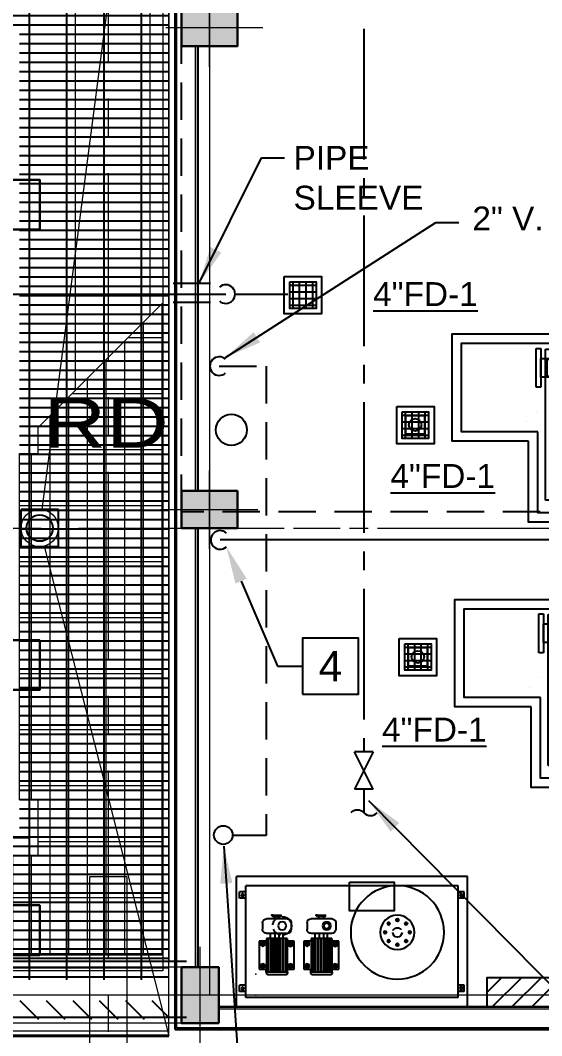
# Model space of a CAD drawing. Header units: inches. Extents: x -26500 to -19489, y -3216 to 2257.
# Drawn here: x -23609.2 to -23441.7, y 204 to 530.4 of the extents above; entities that cross this region are included whole.
import ezdxf
from ezdxf import colors
from ezdxf.entities.mleader import LeaderData, LeaderLine
from ezdxf.enums import TextEntityAlignment as Align
from ezdxf.math import Vec2, Vec3

# ---------------------------------------------------------------- set-up
doc = ezdxf.new("R2010")
doc.units = ezdxf.units.IN
doc.header["$LTSCALE"] = 48
doc.header["$MEASUREMENT"] = 0
for name, pattern in [('A113$0$CENTER', [2, 1.25, -0.25, 0.25, -0.25]), ('A113$0$HIDDEN2', [0.1875, 0.125, -0.0625]), ('DCW2', [1.25, 0.875, -0.125, 0.125, -0.125]), ('M2113$0$DASHED4', [0.1875, 0.125, -0.0625]), ('M2113$0$HIDDEN', [0.375, 0.25, -0.125]), ('M2113$0$HIDDEN4', [0.09375, 0.0625, -0.03125]), ('NB - PH Mezzanine_plan$0$HIDDEN2', [0.1875, 0.125, -0.0625]), ('V2', [0.375, 0.25, -0.125])]:
    doc.linetypes.add(name, pattern=pattern)
for name, color, linetype in [('A113$0$63', 8, 'Continuous'), ('A113$0$A roof pave', 8, 'Continuous'), ('A113$0$A-ANNO-PATT-13-14', 8, 'Continuous'), ('A113$0$A-COLS-COL13X', 8, 'Continuous'), ('A113$0$A-COLS-COLS13-14', 8, 'Continuous'), ('A113$0$A-FLOR-CATWALK', 8, 'Continuous'), ('A113$0$A-FLOR-CURB', 8, 'Continuous'), ('A113$0$A-FLOR-OVHD', 8, 'A113$0$HIDDEN2'), ('A113$0$A-GRID-GRD13-14', 8, 'Continuous'), ('A113$0$A-GRID-GRDP0-15', 8, 'Continuous'), ('A113$0$A-WALL-FULL-EXTR', 8, 'Continuous'), ('A113$0$bc113 - A-ANNO-SYMB', 8, 'Continuous'), ('A113$0$bp113 - A-ROOF-CRTS', 8, 'Continuous'), ('A113$0$bp113 - A-ROOF-RFDR', 8, 'Continuous'), ('A113$0$Level 12', 8, 'Continuous'), ('A113$0$Level 21', 8, 'Continuous'), ('A113$0$Level 32', 8, 'Continuous'), ('A113$0$S-BEAM-BELOW', 8, 'Continuous'), ('M2113$0$HCWS', 8, 'Continuous'), ('M2113$0$M-Cndw-pipe', 8, 'Continuous'), ('M2113$0$M-Cwfs-Pipe-Supp', 8, 'Continuous'), ('M2113$0$M-HVAC-eqpm-cwfs', 8, 'Continuous'), ('M2113$0$M-HVAC-EQPM-HATCH', 8, 'Continuous'), ('M2113$0$M-HVAC-EQPM-PUMP', 8, 'Continuous'), ('M2113$0$M-HVAC-EQPM-VFC', 8, 'Continuous'), ('M2113$0$M-HVAC-HATCH', 8, 'Continuous'), ('M2113$0$M-HVAC-pad', 8, 'Continuous'), ('M2113$0$M-HVAC-Term', 94, 'Continuous'), ('M2113$0$M-HVAC-vfc', 8, 'Continuous'), ('M2113$0$SUMPSWEEPEROUT', 8, 'M2113$0$DASHED4'), ('NB - PH Mezzanine_plan$0$stcbeams', 1, 'NB - PH Mezzanine_plan$0$HIDDEN2'), ('NB - PH Mezzanine_plan$0$STCCOLS1', 1, 'NB - PH Mezzanine_plan$0$HIDDEN2'), ('P-Anno', 6, 'Continuous'), ('P-ANNOBJ', 6, 'Continuous'), ('P-Domw-Cpip', 132, 'DCW2'), ('P-Pipe-Ftng', 134, 'Continuous'), ('P-Pipe-Ftng @ 96', 134, 'Continuous'), ('P-SANR-PIPE', 34, 'Continuous'), ('P-Sanr-Vent', 43, 'V2'), ('P-Strm-Pipe', 13, 'Continuous'), ('P-Text-Drain', 6, 'Continuous'), ('XREF', 7, 'Continuous')]:
    doc.layers.add(name, color=color, linetype=linetype)
doc.styles.add('A113$0$style-Arial', font='arial.ttf')
doc.styles.add('M08', font='arial.ttf', dxfattribs={"height": 7.68})
doc.styles.add('M2113$0$ATTR', font='romans.shx', dxfattribs={"width": 0.8, "height": 0.007013})
doc.styles.add('M2113$0$Standard', font='simplex.shx')
doc.styles.add('MAMEP ANNO', font='arial.ttf', dxfattribs={"height": 0.078125})
doc.styles.get("Standard").update_dxf_attribs({"font": 'simplex.shx'})
doc.dimstyles.new('STANDARD$7', dxfattribs={"dimtxt": 0.18, "dimasz": 0.125, "dimexe": 0.18, "dimexo": 0.06, "dimgap": 0.09, "dimtad": 0, "dimtih": 1, "dimtoh": 1, "dimdec": 4, "dimzin": 0, "dimdsep": 46, "dimtxsty": 'Standard', "dimcen": 0.09, "dimadec": 0, "dimazin": 0, "dimtfac": 1, "dimtdec": 4, "dimtofl": 0, "dimtmove": 0, "dimatfit": 3, "dimfxl": 1, "dimtolj": 1, "dimtzin": 0, "dimarcsym": 0})

# ---------------------------------------------------------------- blocks, each defined once
blk = doc.blocks.new('A113')
at = {"layer": 'A113$0$bc113 - A-ANNO-SYMB', "lineweight": 0, "transparency": 33554687}
h = blk.add_hatch(dxfattribs=at)
h.set_pattern_fill('CROSSHATCH', color=256, style=0, pattern_type=2)
h.set_pattern_definition([(180, (-23431.679, 194.443), (-2e-15, -18), []), (270, (-23431.679, 194.4426), (6, -1e-15), [])])
h.paths.add_polyline_path([(-23563.5, 229.9), (-23774.63, 229.9), (-23732.17, 270.88), (-23615.5, 270.88), (-23615.5, 261.85), (-23603.5, 261.85), (-23603.5, 279.85), (-23609.5, 279.85), (-23609.5, 391.13), (-23603.5, 391.13), (-23603.5, 399.51), (-23563.5, 439.55)])
at = {"layer": 'A113$0$A roof pave', "lineweight": 0, "transparency": 33554687}
for p, q in [((-23591.5, 411.52, -2660.42), (-23591.5, 685.38, -2660.42)), ((-23567.5, 435.55, -2660.42), (-23567.5, 685.38, -2660.42)), ((-23561.5, 513.94, -2660.42), (-23606.25, 513.94, -2660.42)), ((-23561.5, 489.94, -2660.42), (-23606.25, 489.94, -2660.42)), ((-23561.5, 465.94, -2660.42), (-23606.25, 465.94, -2660.42)), ((-23561.5, 441.94, -2660.42), (-23606.25, 441.94, -2660.42)), ((-23585.09, 417.94, -2660.42), (-23606.25, 417.94, -2660.42)), ((-23561.5, 249.94, -2660.42), (-24080.98, 249.94, -2660.42)), ((-23561.5, 225.94, -2660.42), (-24080.98, 225.94, -2660.42))]:
    blk.add_line(p, q, dxfattribs=at)
at = {"layer": 'A113$0$A-ANNO-PATT-13-14', "lineweight": 0, "transparency": 33554687, "extrusion": (0, 0, -1)}
for points in [[(23539.5, 522.05, 4909.55), (23539.5, 534.05, 4909.55), (23557.5, 522.05, 4909.55), (23557.5, 534.05, 4909.55)], [(23539.5, 367.09, 4909.55), (23539.5, 379.09, 4909.55), (23557.5, 367.09, 4909.55), (23557.5, 379.09, 4909.55)], [(23545.5, 226, 4909.55), (23557.5, 226, 4909.55), (23545.5, 208, 4909.55), (23557.5, 208, 4909.55)]]:
    blk.add_solid(points, dxfattribs=at)
at = {"layer": 'A113$0$A-COLS-COL13X', "lineweight": 30, "transparency": 33554687}
for points in [[(-23619, 479.13, -4909.55), (-23603, 479.13, -4909.55), (-23603, 463.13, -4909.55), (-23619, 463.13, -4909.55)], [(-23619, 331.13, -4909.55), (-23603, 331.13, -4909.55), (-23603, 315.13, -4909.55), (-23619, 315.13, -4909.55)], [(-23619, 245.9, -4909.55), (-23603, 245.9, -4909.55), (-23603, 229.9, -4909.55), (-23619, 229.9, -4909.55)]]:
    blk.add_3dface(points, dxfattribs=at)
at = {"layer": 'A113$0$A-COLS-COLS13-14', "lineweight": 0, "transparency": 33554687}
for p, q in [((-23548.5, 515.47, -4909.55), (-23548.5, 540.62, -4909.55)), ((-23562.45, 528.05, -4909.55), (-23531.3, 528.05, -4909.55)), ((-23551.5, 201.42, -4909.55), (-23551.5, 232.57, -4909.55)), ((-23538.92, 217, -4909.55), (-23564.07, 217, -4909.55))]:
    blk.add_line(p, q, dxfattribs=at)
at = {"layer": 'A113$0$A-COLS-COLS13-14', "lineweight": 13, "transparency": 33554687}
for p, q in [((-23548.5, 360.52, -4909.55), (-23548.5, 385.67, -4909.55)), ((-23564.07, 373.09, -4909.55), (-23532.92, 373.09, -4909.55))]:
    blk.add_line(p, q, dxfattribs=at)
at = {"layer": 'A113$0$A-COLS-COLS13-14', "lineweight": 0, "transparency": 33554687}
blk.add_point((-23533.56, 217.04, -4909.55), dxfattribs=at)
at = {"layer": 'A113$0$A-COLS-COLS13-14', "lineweight": 30, "transparency": 33554687}
for points in [[(-23557.5, 522.05, -4909.55), (-23557.5, 534.05, -4909.55), (-23539.5, 534.05, -4909.55), (-23539.5, 522.05, -4909.55)], [(-23557.5, 367.09, -4909.55), (-23557.5, 379.09, -4909.55), (-23539.5, 379.09, -4909.55), (-23539.5, 367.09, -4909.55)], [(-23545.5, 208, -4909.55), (-23557.5, 208, -4909.55), (-23557.5, 226, -4909.55), (-23545.5, 226, -4909.55)]]:
    blk.add_3dface(points, dxfattribs=at)
at = {"layer": 'A113$0$A-FLOR-CATWALK', "lineweight": 13, "transparency": 33554687, "elevation": 1992.75, "flags": 128}
for points in [[(-23841.2, 577.38), (-23561.5, 577.38), (-23561.5, 227.9), (-23943.5, 227.9), (-23943.5, 563.95)], [(-23936.24, 575.4), (-23842.2, 575.4), (-23563.5, 575.38), (-23563.5, 229.9), (-23941.5, 229.9), (-23941.49, 563.54)]]:
    blk.add_lwpolyline(points, dxfattribs=at)
at = {"layer": 'A113$0$A-FLOR-CURB', "lineweight": 0, "transparency": 33554687}
for p, q in [((-23559, 206.5, 1992.75), (-23559, 687.88, 1992.75)), ((-23553, 379.09, 1992.75), (-23553, 522.05, 1992.75)), ((-23553, 226, 1992.75), (-23553, 367.09, 1992.75)), ((-23012.31, 212.5, 1992.75), (-23545.5, 212.5, 1992.75)), ((-23012.31, 206.5, 1992.75), (-23559, 206.5, 1992.75))]:
    blk.add_line(p, q, dxfattribs=at)
at = {"layer": 'A113$0$A-FLOR-OVHD', "lineweight": 13, "transparency": 33554687}
blk.add_line((-23539.5, 367.09, 1992.75), (-23398.03, 367.09, 1992.75), dxfattribs=at)
at = {"layer": 'A113$0$A-GRID-GRD13-14', "lineweight": 0, "transparency": 33554687}
for p, q in [((-23548.5, 697.58, 0), (-23548.5, 217, 0)), ((-23034.89, 217, 0), (-24155.5, 217, 0))]:
    blk.add_line(p, q, dxfattribs=at)
at = {"layer": 'A113$0$A-GRID-GRDP0-15', "linetype": 'A113$0$CENTER', "lineweight": 0, "transparency": 33554687}
for p, q in [((-23581.02, 2113.24), (-23581.02, -676.91)), ((-24358.53, 367.16), (-20364.93, 367.16))]:
    blk.add_line(p, q, dxfattribs=at)
at = {"layer": 'A113$0$A-WALL-FULL-EXTR', "lineweight": 30, "transparency": 33554687}
for p, q in [((-23559.5, 206, 1992.75), (-23559.5, 687.38, 1992.75)), ((-23552.25, 379.09, 1992.75), (-23552.25, 522.05, 1992.75)), ((-23552.25, 226, 1992.75), (-23552.25, 367.09, 1992.75)), ((-23028.31, 213.25, 1992.75), (-23545.5, 213.25, 1992.75)), ((-23012.31, 206, 1992.75), (-23559.5, 206, 1992.75))]:
    blk.add_line(p, q, dxfattribs=at)
at = {"layer": 'A113$0$A-WALL-FULL-EXTR', "lineweight": 13, "transparency": 33554687}
blk.add_line((-23561.5, 204, 1992.75), (-23561.5, 685.38, 1992.75), dxfattribs=at)
at = {"layer": 'A113$0$bc113 - A-ANNO-SYMB', "lineweight": 0, "transparency": 33554687, "elevation": 1992.75, "flags": 128}
blk.add_lwpolyline([(-23563.5, 229.9), (-23774.63, 229.9), (-23732.17, 270.88), (-23615.5, 270.88), (-23615.5, 261.85), (-23603.5, 261.85), (-23603.5, 279.85), (-23609.5, 279.85), (-23609.5, 391.13), (-23603.5, 391.13), (-23603.5, 399.51), (-23563.5, 439.55), (-23563.5, 229.9)], close=True, dxfattribs=at)
at = {"layer": 'A113$0$bp113 - A-ROOF-CRTS', "lineweight": 13, "transparency": 33554687}
for p, q in [((-23602.25, 373.11, -2660.42), (-23561.5, 685.38, -2660.42)), ((-23581.02, 379.16, -2660.42), (-23581.02, 340.39, -2660.42)), ((-23913.02, 367.16, -2660.42), (-23609.02, 367.16, -2660.42)), ((-23601.54, 361.34, -2660.42), (-23561.5, 204, -2660.42)), ((-23575.02, 255.04, -2660.42), (-23587.02, 255.04, -2660.42)), ((-23587.02, 255.04, -2660.42), (-23587.02, 181.04, -2660.42)), ((-23575.02, 255.04, -2660.42), (-23575.02, 181.04, -2660.42))]:
    blk.add_line(p, q, dxfattribs=at)
at = {"layer": 'A113$0$bp113 - A-ROOF-RFDR', "lineweight": 13, "transparency": 33554687}
blk.add_circle((-23603.02, 367.16, -2660.42), 6, dxfattribs=at)
at = {"layer": 'A113$0$Level 12', "lineweight": 0, "transparency": 33554687}
blk.add_point((-23533.56, 223.73, 1992.75), dxfattribs=at)
at = {"layer": 'A113$0$Level 21', "lineweight": 0, "transparency": 33554687}
for p, q in [((-23557.5, 226, 1992.75), (-24094.25, 226, 1992.75)), ((-23557.5, 208, 1992.75), (-24121.91, 208, 1992.75))]:
    blk.add_line(p, q, dxfattribs=at)
at = {"layer": 'A113$0$Level 21', "lineweight": 40, "transparency": 33554687}
blk.add_line((-23561.5, 204, 1992.75), (-24128.03, 204, 1992.75), dxfattribs=at)
at = {"layer": 'A113$0$Level 21', "lineweight": 13, "transparency": 33554687}
blk.add_line((-23561.5, 205.5, 1992.75), (-24125.73, 205.5, 1992.75), dxfattribs=at)
at = {"layer": 'A113$0$Level 32', "lineweight": 13, "transparency": 33554687, "elevation": -2660.42, "flags": 128}
blk.add_lwpolyline([(-23941.5, 563.52), (-23936.24, 575.4), (-23563.5, 575.38), (-23563.5, 224.88), (-23941.5, 224.88), (-23941.5, 563.52)], close=True, dxfattribs=at)
at = {"layer": 'A113$0$S-BEAM-BELOW', "lineweight": 13, "transparency": 33554687}
for p in [(-23606.25, 532.63, 1992.75), (-23898.75, 267.63, 1992.75)]:
    blk.add_line(p, (-23606.25, 267.63, 1992.75), dxfattribs=at)
at = {"layer": 'A113$0$63', "lineweight": 0, "transparency": 33554687, "style": 'A113$0$style-Arial', "width": 1.246875}
blk.add_text('RD', height=16, dxfattribs=at).set_placement((-23601.82, 393))
blk = doc.blocks.new('NB - PH Mezzanine_plan')
at = {"layer": 'NB - PH Mezzanine_plan$0$stcbeams', "linetype": 'Continuous', "transparency": 33554687, "elevation": 0}
for points in [[(-23898.53, 707.43), (-24118.87, 209.9), (-23555.87, 209.94)], [(-23886.12, 691), (-24091.21, 227.9), (-23555.87, 227.9)]]:
    blk.add_lwpolyline(points, dxfattribs=at)
at = {"layer": 'NB - PH Mezzanine_plan$0$STCCOLS1', "transparency": 33554687}
for points in [[(-23539.5, 534.05), (-23557.5, 534.05), (-23557.5, 522.05), (-23539.5, 522.05)], [(-23539.5, 379.09), (-23557.5, 379.09), (-23557.5, 367.09), (-23539.5, 367.09)], [(-23557.5, 226), (-23557.5, 208), (-23545.5, 208), (-23545.5, 226)]]:
    blk.add_lwpolyline(points, close=True, dxfattribs=at)
blk = doc.blocks.new('Symbol-FSFullGrate')
at = {"color": 1, "linetype": 'ByBlock'}
for p, q in [((-3.18, -4.24), (-3.18, 4.24)), ((-1.06, -4.24), (-1.06, 4.24)), ((1.06, -4.24), (1.06, 4.24)), ((3.18, -4.24), (3.18, 4.24)), ((-4.24, 3.18), (4.24, 3.18)), ((-4.24, 1.06), (4.24, 1.06)), ((-4.24, -1.06), (4.24, -1.06)), ((-4.24, -3.18), (4.24, -3.18))]:
    blk.add_line(p, q, dxfattribs=at)
at = {"color": 0, "linetype": 'ByBlock'}
for points in [[(-6, 6), (6, 6), (6, -6), (-6, -6)], [(-4.24, 4.24), (4.24, 4.24), (4.24, -4.24), (-4.24, -4.24)]]:
    blk.add_lwpolyline(points, close=True, dxfattribs=at)
blk = doc.blocks.new('VAL-PLBG-PipeDn-Anno')
at = {"color": 0, "linetype": 'ByBlock'}
blk.add_arc((0, 0), 0.0312, 47.0744, 312.9256, dxfattribs=at)
blk = doc.blocks.new('LDGD')
at = {"layer": 'P-Pipe-Ftng'}
for p, q in [((-3, -3), (-3, 3)), ((3, 3), (-3, 3)), ((3, -3), (3, 3)), ((3, -3), (-3, -3))]:
    blk.add_line(p, q, dxfattribs=at)
blk.add_circle((0, 0), 2.12, dxfattribs=at)
blk = doc.blocks.new('Key Note')
at = {"color": 0, "linetype": 'Continuous', "transparency": 16777216}
blk.add_lwpolyline([(-0.09375, -0.09375), (0.09375, -0.09375), (0.09375, 0.09375), (-0.09375, 0.09375)], close=True, dxfattribs=at)
at = {"color": 0, "linetype": 'ByBlock', "transparency": 16777216, "style": 'MAMEP ANNO'}
blk.add_attdef('ID', text='', height=0.10156, dxfattribs=at).set_placement((0, 0), align=Align.MIDDLE_CENTER)
blk = doc.blocks.new('VAL-PLBG-PipeUpTakeoff-Anno')
at = {"color": 0, "linetype": 'ByBlock'}
blk.add_circle((0.0002, 0), 0.0312, dxfattribs=at)
blk = doc.blocks.new('A$C05F53567')
at = {"layer": 'P-Pipe-Ftng @ 96', "xscale": 96, "yscale": 96, "zscale": 96, "rotation": 90}
blk.add_blockref('VAL-PLBG-PipeUpTakeoff-Anno', (-23542.94, 419.19), dxfattribs=at)
blk = doc.blocks.new('LPBL')
at = {"layer": 'P-Pipe-Ftng'}
for centre, start, end in [((-1.06, 1.06), 315, 45), ((1.06, -1.06), 135, 225)]:
    blk.add_arc(centre, 1.5, start, end, dxfattribs=at)
blk = doc.blocks.new('A$C05A00CF9')
at = {"layer": 'P-Pipe-Ftng', "transparency": 33554457, "xscale": 2, "yscale": 2, "zscale": 2, "rotation": 270}
blk.add_blockref('LPBL', (-23301.36, 1083.22), dxfattribs=at)
blk = doc.blocks.new('LVG')
at = {"layer": 'P-Pipe-Ftng'}
for p, q in [((-3, 1.5), (-3, -1.5)), ((-3, 1.5), (3, -1.5)), ((3, 1.5), (-3, -1.5)), ((3, 1.5), (3, -1.5))]:
    blk.add_line(p, q, dxfattribs=at)
blk = doc.blocks.new('A$C7DA00B68')
at = {"layer": 'P-SANR-PIPE', "transparency": 33554687, "rotation": 270}
blk.add_blockref('LVG', (-2.89, 4.22), dxfattribs=at)
blk = doc.blocks.new('M2113$0$A$C69735866')
at = {"layer": 'M2113$0$M-HVAC-HATCH'}
h = blk.add_hatch(dxfattribs=at)
h.set_pattern_fill('ANSI31', color=256, scale=36, style=0)
h.set_pattern_definition([(45, (-853.9665, -6699.1075), (-3.1819805, 3.1819805), [])])
h.paths.add_polyline_path([(24, 9.5), (24, 0), (0, 0), (0, 9.5)])
at = {"layer": 'M2113$0$M-HVAC-vfc'}
blk.add_lwpolyline([(24, 9.5), (24, 0), (0, 0), (0, 9.5)], close=True, dxfattribs=at)
blk = doc.blocks.new('M2113$0$BOLT_HEXFINISHED_0D5625_PV')
blk.add_lwpolyline([(0, 0.46296), (-0.40094, 0.23148), (-0.40094, -0.23149), (0, -0.46297), (0.40094, -0.23149), (0.40094, 0.23148)], close=True)
for radius in [0.40094, 0.2673]:
    blk.add_circle((0, 0), radius)
for start, end in [(167.0572, 187.9055), (127.03, 148.675), (91.36985, 104.7376), (62.32919, 72.36666), (18.86795, 41.26106), (207.6209, 226.5812), (247.4266, 272.6797), (298.2529, 323.1939), (337.4806, 357.0806)]:
    blk.add_arc((0, 0), 0.23801, start, end)
at = {"style": 'M2113$0$ATTR', "width": 0.8, "flags": 9}
blk.add_attdef('ESTCODE', (0, -1.046), '', height=0.02316, dxfattribs=at)
blk = doc.blocks.new('M2113$0$TOPOFTANK')
blk.add_circle((19.388, 8.975), 0.401)
at = {"xscale": 0.0681991070983189, "yscale": 0.0681991070983189, "zscale": 0.0681991070983189}
blk.add_blockref('M2113$0$BOLT_HEXFINISHED_0D5625_PV', (19.388, 9.265), dxfattribs=at)
for p, rotation in [((19.184, 9.18), 45), ((19.593, 9.18), 315), ((19.099, 8.975), 90), ((19.184, 8.77), 135), ((19.593, 8.77), 225), ((19.678, 8.975), 270), ((19.388, 8.686), 180)]:
    blk.add_blockref('M2113$0$BOLT_HEXFINISHED_0D5625_PV', p, dxfattribs=dict(at, rotation=rotation))
blk = doc.blocks.new('M2113$0$HBOLT12T')
blk.add_lwpolyline([(0, 0.6495), (0.562483, 0.32475), (0.562483, -0.32475), (0, -0.6495), (-0.562483, -0.32475), (-0.562483, 0.32475)], close=True)
blk.add_circle((0, 0), 0.375)
for start, end in [(169.386, 185.366), (140.1334, 155.846), (105.1639, 121.55), (67.18542, 88.27481), (32.12015, 49.22523), (4.184516, 17.98524), (201.9466, 216.035), (232.7859, 249.9959), (268.2626, 285.475), (302.3918, 318.1411), (333.3635, 348.6617)]:
    blk.add_arc((0, 0), 0.340691, start, end)
at = {"style": 'M2113$0$ATTR', "width": 0.8, "flags": 9}
blk.add_attdef('ESTCODE', (0, 0), '', height=0.07, dxfattribs=at)
blk = doc.blocks.new('M2113$0$A$C0B1C1E36')
at = {"layer": 'M2113$0$M-Cwfs-Pipe-Supp'}
for p, q in [((14.91, 65.81), (16.98, 65.81)), ((20.8, 66.85), (29.8, 66.85)), ((20.8, 64.48), (20.8, 66.85)), ((29.8, 66.85), (29.8, 64.48)), ((12.49, 62.85), (12.49, 59.66)), ((12.49, 62.67), (12.49, 59.83)), ((12.88, 62.07), (13.58, 62.07)), ((13.58, 57.88), (13.58, 64.48)), ((18.3, 57.88), (18.3, 64.48)), ((19.95, 63.23), (18.3, 63.23)), ((19.95, 64.48), (30.74, 64.48)), ((19.95, 57.88), (19.95, 64.48)), ((30.74, 64.59), (29.8, 64.59)), ((30.74, 57.65), (30.74, 64.68)), ((30.74, 64.68), (31.25, 64.68)), ((31.25, 64.68), (31.53, 64.23)), ((31.53, 64.23), (31.53, 58.16)), ((12.88, 60.48), (13.58, 60.48)), ((18.3, 61.86), (19.95, 61.86)), ((18.3, 60.54), (19.95, 60.54)), ((19.95, 59.22), (18.3, 59.22)), ((14.91, 56.55), (17.05, 56.55)), ((19.95, 57.88), (30.74, 57.88)), ((20.8, 55.6), (20.8, 57.88)), ((29.8, 55.6), (20.8, 55.6)), ((29.8, 57.88), (29.8, 55.6)), ((30.74, 57.83), (29.8, 57.83)), ((31.25, 57.65), (30.74, 57.65)), ((31.53, 58.16), (31.25, 57.65)), ((20.8, 50.19), (20.8, 52.55)), ((20.8, 52.55), (29.8, 52.55)), ((29.8, 52.55), (29.8, 50.19)), ((13.58, 43.58), (13.58, 50.19)), ((14.91, 51.51), (16.98, 51.51)), ((18.3, 43.58), (18.3, 50.19)), ((19.95, 50.19), (30.74, 50.19)), ((19.95, 43.59), (19.95, 50.19)), ((30.74, 50.3), (29.8, 50.3)), ((30.74, 43.35), (30.74, 50.39)), ((30.74, 50.39), (31.25, 50.39)), ((31.25, 50.39), (31.53, 49.93)), ((31.53, 49.93), (31.53, 43.86)), ((12.49, 48.55), (12.49, 45.36)), ((12.49, 48.37), (12.49, 45.54)), ((12.88, 47.78), (13.58, 47.78)), ((12.88, 46.19), (13.58, 46.19)), ((19.95, 48.93), (18.3, 48.93)), ((18.3, 47.57), (19.95, 47.57)), ((18.3, 46.24), (19.95, 46.24)), ((19.95, 44.92), (18.3, 44.92)), ((19.95, 43.59), (30.74, 43.59)), ((20.8, 41.3), (20.8, 43.59)), ((29.8, 43.59), (29.8, 41.3)), ((30.74, 43.53), (29.8, 43.53)), ((31.25, 43.35), (30.74, 43.35)), ((31.53, 43.86), (31.25, 43.35)), ((14.91, 42.26), (17.05, 42.26)), ((29.8, 41.3), (20.8, 41.3))]:
    blk.add_line(p, q, dxfattribs=at)
for points in [[(12.49, 59.97), (12.88, 59.97), (12.88, 62.53), (12.49, 62.53)], [(20.25, 64.07), (30.62, 64.07), (30.62, 64.24), (20.25, 64.24)], [(20.25, 63.08), (30.62, 63.08), (30.62, 63.25), (20.25, 63.25)], [(20.25, 62.1), (30.62, 62.1), (30.62, 62.27), (20.25, 62.27)], [(20.25, 61.11), (30.62, 61.11), (30.62, 61.28), (20.25, 61.28)], [(20.25, 60.13), (30.62, 60.13), (30.62, 60.3), (20.25, 60.3)], [(20.25, 59.14), (30.62, 59.14), (30.62, 59.31), (20.25, 59.31)], [(20.25, 58.16), (30.62, 58.16), (30.62, 58.33), (20.25, 58.33)], [(20.25, 49.77), (30.62, 49.77), (30.62, 49.94), (20.25, 49.94)], [(20.25, 48.79), (30.62, 48.79), (30.62, 48.96), (20.25, 48.96)], [(12.49, 45.68), (12.88, 45.68), (12.88, 48.23), (12.49, 48.23)], [(20.25, 47.8), (30.62, 47.8), (30.62, 47.97), (20.25, 47.97)], [(20.25, 46.82), (30.62, 46.82), (30.62, 46.99), (20.25, 46.99)], [(20.25, 45.83), (30.62, 45.83), (30.62, 46), (20.25, 46)], [(20.25, 44.85), (30.62, 44.85), (30.62, 45.02), (20.25, 45.02)], [(20.25, 43.86), (30.62, 43.86), (30.62, 44.03), (20.25, 44.03)]]:
    blk.add_lwpolyline(points, close=True, dxfattribs=at)
at = {"layer": 'M2113$0$M-Cwfs-Pipe-Supp', "const_width": 0.562}
blk.add_lwpolyline([(15.89, 44.36, 1), (15.89, 46.05, 1)], format="xyb", close=True, dxfattribs=at)
at = {"layer": 'M2113$0$M-Cwfs-Pipe-Supp'}
for centre in [(15.89, 59.5), (15.89, 45.21)]:
    blk.add_circle(centre, 1.31, dxfattribs=at)
for centre, start, end in [((14.91, 64.48), 90, 180), ((16.98, 64.48), 0, 90), ((14.91, 57.88), 180, 270.0815), ((16.98, 57.88), 270.0815, 0), ((14.91, 50.19), 90, 180), ((16.98, 50.19), 0, 90), ((14.91, 43.58), 180, 270.0815), ((16.98, 43.58), 270.0815, 0)]:
    blk.add_arc(centre, 1.32, start, end, dxfattribs=at)
for p in [(12.49, 62.85), (12.49, 62.53), (12.49, 48.55), (12.49, 48.23)]:
    blk.add_point(p, dxfattribs=at)
at = {"layer": 'M2113$0$M-HVAC-eqpm-cwfs'}
for p, q in [((6.95, 73.19), (4.95, 73.19)), ((4.95, 71.2), (4.95, 73.19)), ((6.95, 71.2), (6.95, 73.19)), ((36.95, 73.19), (34.95, 73.19)), ((34.95, 71.2), (34.95, 73.19)), ((36.95, 71.2), (36.95, 73.19)), ((3, 3), (3, 71.2)), ((38.94, 71.2), (3, 71.2)), ((38.94, 3), (38.94, 71.2)), ((38.94, 3), (3, 3)), ((4.95, 1), (4.95, 3)), ((6.95, 1), (4.95, 1)), ((6.95, 1), (6.95, 3)), ((36.94, 3), (34.89, 3)), ((34.94, 1), (34.94, 3)), ((36.94, 1), (34.94, 1)), ((36.94, 1), (36.94, 3))]:
    blk.add_line(p, q, dxfattribs=at)
for centre, radius in [((5.95, 72.2), 0.417), ((35.95, 72.2), 0.417), ((17.97, 22.48), 15), ((5.95, 2), 0.417), ((35.94, 2), 0.417)]:
    blk.add_circle(centre, radius, dxfattribs=at)
at = {"layer": 'M2113$0$M-HVAC-pad'}
for p, q in [((0, 0), (0, 74.2)), ((41.94, 74.2), (0, 74.2)), ((41.94, 0), (41.94, 74.2)), ((41.94, 0), (0, 0))]:
    blk.add_line(p, q, dxfattribs=at)
at = {"layer": 'M2113$0$M-Cwfs-Pipe-Supp', "xscale": 1.125, "yscale": 1.125, "zscale": 1.125, "rotation": 90}
for p in [(21.74, 65.73), (28.83, 65.73), (21.83, 56.78), (28.83, 56.78), (21.74, 51.44), (28.83, 51.44), (21.83, 42.48), (28.83, 42.48)]:
    blk.add_blockref('M2113$0$HBOLT12T', p, dxfattribs=at)
at = {"layer": 'M2113$0$M-HVAC-eqpm-cwfs', "xscale": 13.70466966488311, "yscale": 13.70466966488311, "zscale": 13.70466966488311, "rotation": 90}
blk.add_blockref('M2113$0$TOPOFTANK', (140.98, -243.23), dxfattribs=at)
blk = doc.blocks.new('M2113$0$A$C029E4361')
at = {"layer": 'M2113$0$HCWS'}
blk.add_arc((22.49, 23.96), 1.5, 180, 0, dxfattribs=at)
at = {"layer": 'M2113$0$HCWS', "color": 1, "linetype": 'M2113$0$HIDDEN4'}
blk.add_arc((22.49, 23.96), 1.5, 25.4032, 156.9844, dxfattribs=at)
at = {"layer": 'M2113$0$SUMPSWEEPEROUT', "color": 13, "linetype": 'Continuous'}
blk.add_arc((59.5, 26.05), 3, 90, 270.0038, dxfattribs=at)
at = {"layer": 'M2113$0$SUMPSWEEPEROUT', "color": 1, "linetype": 'M2113$0$HIDDEN4'}
blk.add_arc((59.5, 26.05), 3, 280.9129, 78.154, dxfattribs=at)
at = {"rotation": 270.0000000001498}
blk.add_blockref('M2113$0$A$C0B1C1E36', (0, 41.94), dxfattribs=at)
blk = doc.blocks.new('M2113$0$A$C4531777C')
at = {"layer": 'M2113$0$M-HVAC-EQPM-PUMP'}
for p, q in [((1, 55), (21.5, 55)), ((1, 6.5), (1, 55)), ((21.5, 55), (21.5, 6.5)), ((21.5, 6.5), (1, 6.5))]:
    blk.add_line(p, q, dxfattribs=at)
at = {"layer": 'M2113$0$M-HVAC-EQPM-PUMP', "color": 1}
for p, q in [((4.78, 51.5), (17.72, 51.5)), ((4.78, 34.25), (4.78, 51.5)), ((17.72, 51.5), (17.72, 34.25)), ((17.72, 34.25), (4.78, 34.25)), ((10.75, 34.25), (11.75, 34.25)), ((10.75, 25), (10.75, 34.25)), ((11.75, 34.25), (11.75, 25)), ((8, 31.5), (14.5, 31.5)), ((8, 26.5), (8, 31.5)), ((14.5, 31.5), (14.5, 26.5)), ((27.5, 29.87), (27.5, 29.87)), ((14.5, 26.5), (8, 26.5)), ((24.5, 26.87), (24.5, 26.87)), ((8.75, 25), (13.75, 25)), ((8.75, 0), (8.75, 25)), ((11.75, 25), (10.75, 25)), ((13.75, 25), (13.75, 0)), ((4.5, 20.13), (18, 20.13)), ((4.5, 15.25), (4.5, 20.13)), ((18, 20.13), (18, 15.25)), ((0, 18), (1.25, 18)), ((0, 7), (0, 18)), ((1.25, 18), (1.25, 7)), ((23.06, 6.25), (23.06, 18.75)), ((23.06, 18.75), (24.5, 18.75)), ((24.5, 18.75), (24.5, 6.25)), ((1.25, 10), (1.25, 15)), ((1.25, 15), (11.25, 15)), ((1.5, 9.75), (1.5, 15.25)), ((1.5, 15.25), (4.5, 15.25)), ((2.5, 14.25), (20, 14.25)), ((2.5, 10.75), (2.5, 14.25)), ((11.25, 15.5), (23.06, 15.5)), ((11.25, 9.5), (11.25, 15.5)), ((11.25, 15), (11.25, 10)), ((18, 15.25), (21, 15.25)), ((20, 14.25), (20, 10.75)), ((21, 15.25), (21, 9.75)), ((23.06, 15.5), (23.06, 9.5)), ((11.25, 10), (1.25, 10)), ((20, 10.75), (2.5, 10.75)), ((1.25, 7), (0, 7)), ((4.5, 9.75), (1.5, 9.75)), ((4.5, 7.13), (4.5, 9.75)), ((18, 7.13), (4.5, 7.13)), ((23.06, 9.5), (11.25, 9.5)), ((21, 9.75), (18, 9.75)), ((18, 9.75), (18, 7.13)), ((24.5, 6.25), (23.06, 6.25)), ((13.75, 0), (8.75, 0))]:
    blk.add_line(p, q, dxfattribs=at)
blk = doc.blocks.new('M2113$0$A$C79F809C7')
at = {"layer": 'M2113$0$M-HVAC-EQPM-PUMP', "color": 1}
blk.add_lwpolyline([(81, 58.5), (105.5, 58.5), (105.5, 24), (24, 24), (24, 58.5), (48.5, 58.5), (48.5, 84.5), (81, 84.5)], close=True, dxfattribs=at)
at = {"layer": 'M2113$0$M-HVAC-EQPM-PUMP', "color": 2}
blk.add_lwpolyline([(78, 55.5), (102.5, 55.5), (102.5, 27), (27, 27), (27, 55.5), (51.5, 55.5), (51.5, 81.5), (78, 81.5), (78, 55.5)], dxfattribs=at)
blk.add_blockref('M2113$0$A$C4531777C', (54, 22.38))
blk = doc.blocks.new('M2113$0$FDA')
for p, q in [((-3, -3), (-3, 3)), ((-3, 3), (3, 3)), ((3, 3), (3, -3)), ((3, -3), (-3, -3))]:
    blk.add_line(p, q)
blk.add_circle((0, 0), 2)
at = {"style": 'M2113$0$Standard', "flags": 9}
for tag, p in [('FU_COLD', (-3, 2.99)), ('FU_HOT', (-3, 2.98)), ('FU_WASTE', (-3, 2.97)), ('FU_TOTAL', (-3, 2.96)), ('FIXT_CODE', (-3, 2.94))]:
    blk.add_attdef(tag, p, '', height=0.005, dxfattribs=at)

msp = doc.modelspace()

# ---------------------------------------------------------------- hatches: boundary and pattern name
at = {"layer": 'M2113$0$M-HVAC-EQPM-HATCH', "transparency": 33554687}
h = msp.add_hatch(dxfattribs=at)
h.set_pattern_fill('GRATE', color=256, scale=96, style=0)
h.set_pattern_definition([(0, (22365.6655, 7617.963), (0, 3), []), (90, (22365.665, 7617.963), (-12, 7e-16), [])])
h.paths.add_polyline_path([(-23943.46, 576.41), (-23561.46, 576.41), (-23561.46, 221.91), (-23943.46, 221.91)])
h.paths.add_polyline_path([(-23895.46, 528.41), (-23609.46, 528.41), (-23609.46, 269.91), (-23895.46, 269.91)], flags=16)
h = msp.add_hatch(dxfattribs=at)
h.set_pattern_fill('ANSI31', color=256, scale=48, angle=270, style=0)
h.set_pattern_definition([(315, (-294.429, -885.142), (4.2426407, 4.2426407), [])])
h.paths.add_polyline_path([(-23561.5, 215.35), (-23561.5, 209.35), (-23941.02, 209.35), (-23941.02, 215.35)])

# ---------------------------------------------------------------- linework, layer by layer
at = {"layer": 'M2113$0$M-Cndw-pipe', "transparency": 33554687}
msp.add_circle((-23541.43, 398.73, 120), 5, dxfattribs=at)
at = {"layer": 'M2113$0$M-HVAC-EQPM-VFC', "transparency": 33554687}
msp.add_lwpolyline([(-23503.45, 253.31), (-23489.13, 253.31), (-23489.13, 244.15), (-23503.45, 244.15)], close=True, dxfattribs=at)
at = {"layer": 'M2113$0$M-HVAC-Term', "linetype": 'M2113$0$HIDDEN', "transparency": 33554687}
msp.add_lwpolyline([(-23557.5, 534.05), (-23280.26, 534.05), (-23280.26, 372.34), (-23557.5, 372.34)], close=True, dxfattribs=at)
at = {"layer": 'P-Domw-Cpip', "transparency": 33554687}
msp.add_line((-23498.85, 647.65), (-23498.85, 295.21), dxfattribs=at)
at = {"layer": 'P-Domw-Cpip'}
for p, q in [((-23560.09, 445.86), (-23548.17, 445.86)), ((-23560.09, 439.76), (-23548.17, 439.76))]:
    msp.add_line(p, q, dxfattribs=at)
at = {"layer": 'P-Pipe-Ftng'}
for p, q in [((-23812.05, 442.38), (-23543.23, 442.38)), ((-23540.23, 442.38), (-23523.25, 442.38))]:
    msp.add_line(p, q, dxfattribs=at)
at = {"layer": 'P-Pipe-Ftng', "transparency": 33554687}
msp.add_line((-23498.85, 283.21), (-23498.85, 275.64), dxfattribs=at)
at = {"layer": 'P-Sanr-Vent', "transparency": 33554687}
for p, q in [((-23545.35, 419.22), (-23530.21, 419.22)), ((-23530.21, 419.22), (-23530.21, 268.34)), ((-23530.21, 268.34), (-23541.04, 268.34))]:
    msp.add_line(p, q, dxfattribs=at)
at = {"layer": 'P-Strm-Pipe'}
msp.add_line((-23418.22, 363.35), (-23545.08, 363.35), dxfattribs=at)

# ---------------------------------------------------------------- block references
at = {"xscale": 2, "yscale": 2, "zscale": 2}
msp.add_blockref('LDGD', (-23603.02, 367.16), dxfattribs=at)
at = {"transparency": 33554687, "xscale": 2, "yscale": 2, "zscale": 2}
msp.add_blockref('A$C7DA00B68', (-23493.09, 280.77), dxfattribs=at)
at = {"transparency": 33554457}
msp.add_blockref('A$C05F53567', (-1.09, -150.72), dxfattribs=at)
at = {"layer": 'M2113$0$M-Cndw-pipe', "transparency": 33554687, "rotation": 180}
msp.add_blockref('M2113$0$A$C79F809C7', (-23365, 453.56, 120), dxfattribs=at)
at = {"layer": 'M2113$0$M-HVAC-EQPM-VFC', "transparency": 33554687, "xscale": -1}
msp.add_blockref('M2113$0$A$C029E4361', (-23465.62, 213.25), dxfattribs=at)
at = {"layer": 'M2113$0$M-HVAC-vfc', "transparency": 33554687}
msp.add_blockref('M2113$0$A$C69735866', (-23459.3, 213.25), dxfattribs=at)
at = {"layer": 'P-Anno', "transparency": 33554457}
msp.add_blockref('A$C05A00CF9', (-197.49, -807.58), dxfattribs=at)
at = {"layer": 'P-Pipe-Ftng'}
for p in [(-23518.45, 442.02), (-23482.3, 400.24), (-23481.48, 325.7)]:
    msp.add_blockref('Symbol-FSFullGrate', p, dxfattribs=at)
at = {"layer": 'P-Pipe-Ftng @ 96', "xscale": 96, "yscale": 96, "zscale": 96, "rotation": 180}
msp.add_blockref('VAL-PLBG-PipeDn-Anno', (-23543.23, 442.38), dxfattribs=at)
at = {"layer": 'P-Pipe-Ftng @ 96', "transparency": 33554457, "xscale": 96, "yscale": 96, "zscale": 96}
for p in [(-23545.35, 419.22), (-23545.08, 363.35)]:
    msp.add_blockref('VAL-PLBG-PipeDn-Anno', p, dxfattribs=at)
at = {"layer": 'XREF'}
for name in ['A113', 'NB - PH Mezzanine_plan']:
    msp.add_blockref(name, (0, 0), dxfattribs=at)
at = {"layer": 'XREF', "transparency": 33554687}
for name, p, rotation in [('M2113$0$FDA', (-23482.37, 400.36), 90), ('M2113$0$A$C79F809C7', (-23364.1, 368.24, 120), 180), ('M2113$0$FDA', (-23481.51, 325.75), 90)]:
    msp.add_blockref(name, p, dxfattribs=dict(at, rotation=rotation))

# ---------------------------------------------------------------- texts
at = {"layer": 'P-ANNOBJ', "style": 'M08'}
for p in [(-23462.28, 438.53), (-23456.72, 380.07), (-23459.42, 298.56)]:
    msp.add_text('%%U4"FD-1', height=7.68, dxfattribs=at).set_placement(p, align=Align.RIGHT)
at = {"layer": 'P-Text-Drain', "insert": (-23521.47, 490, 0), "char_height": 7.68, "width": 89.2315, "attachment_point": 1, "style": 'M08'}
msp.add_mtext('PIPE\\PSLEEVE', dxfattribs=at)
at = {"layer": 'P-Text-Drain', "transparency": 33554687, "insert": (-23464, 470.52, 0), "char_height": 7.68, "width": 89.2315, "attachment_point": 1, "style": 'M08'}
msp.add_mtext('2" V. DN', dxfattribs=at)

# ---------------------------------------------------------------- leaders
at = {"layer": 'P-Anno'}
msp.add_leader([(-23543.87, 264.91), (-23536.51, 156.22), (-23518.05, 156.22)], dimstyle='STANDARD$7', override={"dimscale": 96}, dxfattribs=at)
ml = msp.add_multileader_block('Standard', dxfattribs=at)
ml.set_content('Key Note', color=256, scale=96)
ml.set_attribute('ID', '3', width=0)
ml.set_leader_properties(color=256, linetype='Continuous')
ml.build(insert=Vec2(0, 0))
ml.multileader.update_dxf_attribs({"has_dogleg": 0, "text_left_attachment_type": 2, "text_right_attachment_type": 2, "dogleg_length": 3.84, "arrow_head_size": 12, "scale": 96})
ctx = ml.context
ctx.base_point, ctx.scale, ctx.char_height, ctx.arrow_head_size, ctx.landing_gap_size, ctx.plane_origin = Vec3(-23380.53, 480.33), 96, 737.28, 12, 384, Vec3(-23403.7, 456.99)
ctx.left_attachment, ctx.right_attachment = 2, 2
notes = []
notes.append((ctx, [(0, (1, 1, 0), (-23749.53, 480.33), (1, 0), 369, [(0, [(-23405.09, 450.61), (-23388.51, 480.33)], 0, [])])]))
ctx.block.insert = Vec3(-23371.53, 480.33)
ml = msp.add_multileader_block('Standard', dxfattribs=at)
ml.set_content('Key Note', color=256, scale=96)
ml.set_attribute('ID', '4', width=0)
ml.set_leader_properties(color=256, linetype='Continuous')
ml.build(insert=Vec2(0, 0))
ml.multileader.update_dxf_attribs({"has_dogleg": 0, "text_left_attachment_type": 2, "text_right_attachment_type": 2, "dogleg_length": 3.84, "arrow_head_size": 12, "scale": 96})
ctx = ml.context
ctx.base_point, ctx.scale, ctx.char_height, ctx.arrow_head_size, ctx.landing_gap_size, ctx.plane_origin = Vec3(-23518.59, 322.73), 96, 737.28, 12, 384, Vec3(-23538.53, 291.14)
ctx.left_attachment, ctx.right_attachment = 2, 2
notes.append((ctx, [(0, (1, 1, 0), (-23887.59, 322.73), (1, 0), 369, [(0, [(-23543.04, 361.15), (-23526.57, 322.73)], 0, [])])]))
ctx.block.insert = Vec3(-23509.59, 322.73)
at = {"layer": 'P-Text-Drain'}
msp.add_leader([(-23551.75, 445.86), (-23531.74, 486.14), (-23524.4, 486.14)], dimstyle='STANDARD$7', override={"dimscale": 96, "dimexo": 0.0625}, dxfattribs=at)
at = {"layer": 'P-Text-Drain', "transparency": 33554687}
for points in [[(-23543.32, 422.01), (-23475.73, 465.41), (-23468.38, 465.41)], [(-23497.34, 279.55), (-23409.37, 190.38), (-23402.02, 190.38)]]:
    msp.add_leader(points, dimstyle='STANDARD$7', override={"dimscale": 96, "dimexo": 0.0625}, dxfattribs=at)
for ctx, leaders in notes:
    for number, flags, end, landing, length, lines in leaders:
        leader = LeaderData()
        leader.index, (leader.has_last_leader_line, leader.has_dogleg_vector, leader.attachment_direction) = number, flags
        leader.last_leader_point, leader.dogleg_vector, leader.dogleg_length = Vec3(end), Vec3(landing), length
        for number, points, colour, breaks in lines:
            line = LeaderLine()
            line.index, line.vertices, line.color, line.breaks = number, Vec3.list(points), colors.encode_raw_color(colour), breaks
            leader.lines.append(line)
        ctx.leaders.append(leader)

doc.saveas('drawing.dxf')
